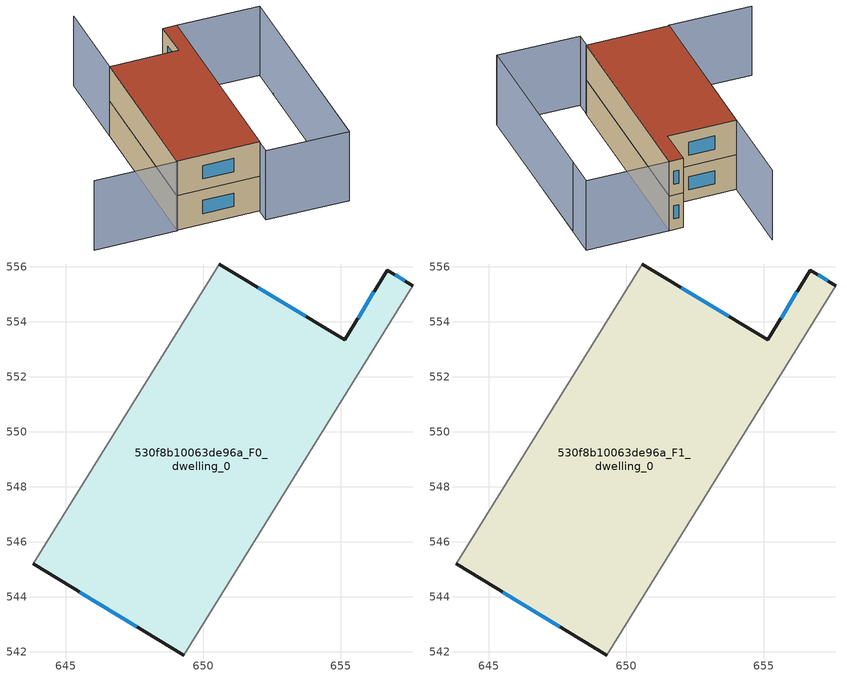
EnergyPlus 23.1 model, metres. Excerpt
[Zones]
530f8b10063de96a_F0_dwelling_0
 floor ground (EU_floor_Construction): 657.63,555.31 649.3,541.88 643.82,545.19 650.59,556.1 655.16,553.34 656.69,555.88 z0
 wall outside (EU_wall_Construction): 657.63,555.31 656.69,555.88 655.16,553.34 650.59,556.1 / 643.82,545.19 649.3,541.88 z0:3
 wall adiabatic (EU_wall_Construction): 650.59,556.1 643.82,545.19 / 649.3,541.88 657.63,555.31 z0:3
 window (EU_Window_Construction): 653.74,554.2 652.01,555.24 / 656.21,555.09 655.64,554.13 / 657.34,555.49 656.99,555.7 / 645.52,544.16 647.59,542.91 z0.93:2.07
530f8b10063de96a_F1_dwelling_0
 floor to 530f8b10063de96a_F0_dwelling_0 (EU_floor_Construction): 657.63,555.31 649.29,541.88 643.82,545.19 650.59,556.1 655.16,553.34 656.69,555.88 z3
 wall outside (EU_wall_Construction): 657.63,555.31 656.69,555.88 655.16,553.34 650.59,556.1 / 643.82,545.19 649.3,541.88 z3:6
 wall adiabatic (EU_wall_Construction): 650.59,556.1 643.82,545.19 / 649.3,541.88 657.63,555.31 z3:6
 window (EU_Window_Construction): 653.74,554.2 652.01,555.24 / 656.21,555.09 655.64,554.13 / 657.34,555.49 656.99,555.7 / 645.52,544.16 647.59,542.91 z3.93:5.07
 roof outside (EU_roof_Construction): 649.3,541.88 657.63,555.31 656.69,555.88 655.16,553.34 650.59,556.1 643.82,545.19 z6
shading: 654.1,537.48 661.72,549.75 / 654.19,561.9 643.78,545.13 / 643.78,545.13 638.34,548.5 / 648.65,540.85 657.65,555.33 / 657.65,555.33 663.08,551.96 / 663.08,551.96 654.09,537.47 / 654.09,537.47 648.65,540.85 z0:6
[Building]
EU S2 Campaign: North Axis=0; Terrain=City; Solar Distribution=FullExterior
[Site:Location]
Montreal-Trudeau.Intl.AP: Latitude=45.4667; Longitude=-73.75; Time Zone=-5; Elevation=36
[SizingPeriod:WeatherFileDays]
AnnualSizingPeriod: Begin Month=1; Begin Day of Month=1; End Month=12; End Day of Month=31; Day of Week for Start Day=Monday; Use Weather File Daylight Saving Period=No; Use Weather File Rain and Snow Indicators=No
[MATERIAL]
EU_InternalMass_Material: Roughness=MediumRough; Thickness=0.1; Conductivity=1; Density=1800; Specific Heat=900; Thermal Absorptance=0.9; Solar Absorptance=0.7; Visible Absorptance=0.7
[MATERIAL:NOMASS] Roughness=MediumRough; Thermal Absorptance=0.9; Solar Absorptance=0.7; Visible Absorptance=0.7
Name | Thermal Resistance
EU_wall_NoMass; EU_floor_NoMass | 1.51479
EU_roof_NoMass | 2.84114
[WINDOWMATERIAL:SIMPLEGLAZINGSYSTEM]
EU_Window_SimpleGlazing: UFactor=3.53504; Solar Heat Gain Coefficient=0.8; Visible Transmittance=0.8
[CONSTRUCTION]
EU_wall_Construction: EU_wall_NoMass
EU_roof_Construction: EU_roof_NoMass
EU_floor_Construction: EU_floor_NoMass
EU_Window_Construction: EU_Window_SimpleGlazing
EU_InternalMass_Construction: EU_InternalMass_Material
[ZONE] Type=1; Multiplier=1; Ceiling Height=autocalculate; Volume=256.159; Floor Area=autocalculate; Part of Total Floor Area=Yes
530f8b10063de96a_F0_dwelling_0; 530f8b10063de96a_F1_dwelling_0
[INTERNALMASS] Construction=EU_InternalMass_Construction; Surface Area=85.3865
Name | Zone or ZoneList
530f8b10063de96a_F0_dwelling_0_EU_InternalMass | 530f8b10063de96a_F0_dwelling_0
530f8b10063de96a_F1_dwelling_0_EU_InternalMass | 530f8b10063de96a_F1_dwelling_0
[OTHEREQUIPMENT] Fuel Type=Electricity; Design Level Calculation Method=Watts/Area; Power per Zone Floor Area=1; Fraction Latent=0; Fraction Radiant=0; Fraction Lost=0; Carbon Dioxide Generation Rate=0; EndUse Subcategory=EU_Step8_InternalGains
Name | Zone or ZoneList or Space or SpaceList | Schedule
EU_Step8_InternalGain_530f8b10063de96a_F0_dwelling_0_f000 | 530f8b10063de96a_F0_dwelling_0 | EU_Step8_GainSchedule_530f8b10063de96a_F0_dwelling_0_f000
EU_Step8_InternalGain_530f8b10063de96a_F1_dwelling_0_f000 | 530f8b10063de96a_F1_dwelling_0 | EU_Step8_GainSchedule_530f8b10063de96a_F1_dwelling_0_f000
[ZONEVENTILATION:DESIGNFLOWRATE] Schedule=EU_AlwaysOn; Design Flow Rate Calculation Method=AirChanges/Hour; Air Changes per Hour=0.775154; Ventilation Type=Natural; Fan Pressure Rise=0; Fan Total Efficiency=1; Constant Term Coefficient=1; Temperature Term Coefficient=0; Velocity Term Coefficient=0; Velocity Squared Term Coefficient=0; Minimum Indoor Temperature=-100; Maximum Indoor Temperature=100; Delta Temperature=-100; Minimum Outdoor Temperature=-100; Maximum Outdoor Temperature=100; Maximum Wind Speed=40
Name | Zone or ZoneList or Space or SpaceList
EU_ConstantAir_530f8b10063de96a_F0_dwelling_0 | 530f8b10063de96a_F0_dwelling_0
EU_ConstantAir_530f8b10063de96a_F1_dwelling_0 | 530f8b10063de96a_F1_dwelling_0
[HVACTEMPLATE:THERMOSTAT] Constant Heating Setpoint=20; Constant Cooling Setpoint=50
EU_HeatOnly_530f8b10063de96a_F0_dwelling_0; EU_HeatOnly_530f8b10063de96a_F1_dwelling_0
[HVACTEMPLATE:ZONE:IDEALLOADSAIRSYSTEM] System Availability Schedule=EU_AlwaysOn; Maximum Heating Supply Air Temperature=50; Minimum Cooling Supply Air Temperature=13; Maximum Heating Supply Air Humidity Ratio=0.0156; Minimum Cooling Supply Air Humidity Ratio=0.0077; Heating Limit=NoLimit; Cooling Limit=NoLimit; Heating Availability Schedule=EU_AlwaysOn; Cooling Availability Schedule=EU_CoolingOff; Dehumidification Control Type=ConstantSensibleHeatRatio; Cooling Sensible Heat Ratio=0.7; Dehumidification Setpoint=60; Humidification Control Type=None; Humidification Setpoint=30; Outdoor Air Method=None; Outdoor Air Flow Rate per Person=0.00944; Outdoor Air Flow Rate per Zone Floor Area=0; Outdoor Air Flow Rate per Zone=0; Demand Controlled Ventilation Type=None; Outdoor Air Economizer Type=NoEconomizer; Heat Recovery Type=None; Sensible Heat Recovery Effectiveness=0.7; Latent Heat Recovery Effectiveness=0.65
Name | Template Thermostat
530f8b10063de96a_F0_dwelling_0 | EU_HeatOnly_530f8b10063de96a_F0_dwelling_0
530f8b10063de96a_F1_dwelling_0 | EU_HeatOnly_530f8b10063de96a_F1_dwelling_0
[SIZING:ZONE] Zone Cooling Design Supply Air Temperature Input Method=SupplyAirTemperature; Zone Cooling Design Supply Air Temperature=13; Zone Heating Design Supply Air Temperature Input Method=SupplyAirTemperature; Zone Heating Design Supply Air Temperature=50; Zone Cooling Design Supply Air Humidity Ratio=0.008; Zone Heating Design Supply Air Humidity Ratio=0.008; Cooling Design Air Flow Method=DesignDay; Cooling Design Air Flow Rate=0; Cooling Minimum Air Flow per Zone Floor Area=0.000762; Cooling Minimum Air Flow=0; Cooling Minimum Air Flow Fraction=0.2; Heating Design Air Flow Method=DesignDay; Heating Design Air Flow Rate=0; Heating Maximum Air Flow per Zone Floor Area=0.002032; Heating Maximum Air Flow=0.141576; Heating Maximum Air Flow Fraction=0.3; Account for Dedicated Outdoor Air System=No; Dedicated Outdoor Air System Control Strategy=NeutralSupplyAir; Dedicated Outdoor Air Low Setpoint Temperature for Design=autosize; Dedicated Outdoor Air High Setpoint Temperature for Design=autosize; Zone Load Sizing Method=Sensible Load Only No Latent Load; Zone Latent Cooling Design Supply Air Humidity Ratio Input Method=HumidityRatioDifference; Zone Cooling Design Supply Air Humidity Ratio Difference=0.005; Zone Latent Heating Design Supply Air Humidity Ratio Input Method=HumidityRatioDifference; Zone Humidification Design Supply Air Humidity Ratio Difference=0.005
530f8b10063de96a_F0_dwelling_0; 530f8b10063de96a_F1_dwelling_0
[SCHEDULE:CONSTANT]
Name | Hourly Value
EU_AlwaysOn | 1
EU_CoolingOff | 0
[SCHEDULE:FILE] Column Number=1; Rows to Skip at Top=0; Number of Hours of Data=8760; Column Separator=Comma; Interpolate to Timestep=No; Minutes per Item=60; Adjust Schedule for Daylight Savings=Yes
Name | File
EU_Step8_GainSchedule_530f8b10063de96a_F0_dwelling_0_f000 | ../../schedules/530f8b10063de96a/530f8b10063de96a_F0_dwelling_0_f000_gain.csv
EU_Step8_GainSchedule_530f8b10063de96a_F1_dwelling_0_f000 | ../../schedules/530f8b10063de96a/530f8b10063de96a_F1_dwelling_0_f000_gain.csv
